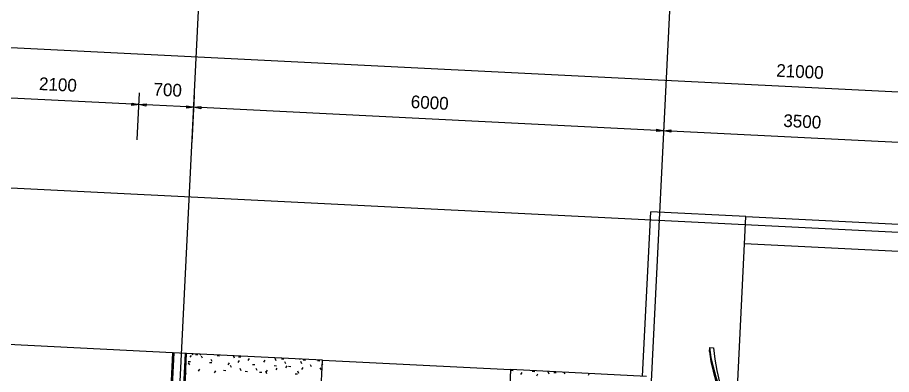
# Model space of a CAD drawing. Extents: x 549999 to 550212, y 1838161 to 1838467.
# Drawn here: x 550072.65 to 550083.79, y 1838281.97 to 1838286.53 of the extents above; entities that cross this region are included whole.
import ezdxf

# ---------------------------------------------------------------- set-up
doc = ezdxf.new("R2010")
doc.units = 0
for name, color, linetype in [('Level 10', 7, 'Continuous'), ('Level 14', 7, 'Continuous'), ('Level 15', 7, 'Continuous'), ('Level 18', 7, 'Continuous'), ('Level 20', 7, 'Continuous'), ('Level 27', 7, 'Continuous'), ('Level 4', 7, 'Continuous'), ('Level 8', 7, 'Continuous')]:
    doc.layers.add(name, color=color, linetype=linetype)

# ---------------------------------------------------------------- blocks, each defined once
blk = doc.blocks.new('TOP_R7')
at = {"layer": 'Level 10'}
for p, q in [((-150.2, 451.4), (-145.4, 451.4)), ((-150.2, 446.4), (-150.2, 451.4)), ((-101.6, 285.4), (-101.6, 290.5)), ((-106.7, 279.8), (-107.1, 273.2)), ((-107.1, 277.6), (-107.4, 274.4)), ((-107.1, 277.6), (-107.1, 273.1)), ((-107.1, 273.1), (-107.1, 277.6)), ((-103.5, 272.6), (-102.2, 272.6)), ((-102.2, 272.6), (-103.5, 272.6)), ((-102.2, 272.6), (-103.4, 263)), ((-124.6, 199.5), (-125.2, 198.1)), ((-151.7, 109.2), (-151.7, 104.1)), ((-151.6, 109.5), (-151.6, 98.7)), ((-151.6, 103.8), (-151.6, 98.7)), ((-146.5, 103.8), (-151.6, 103.8)), ((-146.5, 98.7), (-146.5, 103.8)), ((-151.6, 98.7), (-149.1, 98.7)), ((-148.1, 98.7), (-146.5, 98.7))]:
    blk.add_line(p, q, dxfattribs=at)
for points in [[(-101.6, 290), (-102.1, 302.5), (-103.8, 314.9), (-106.5, 327.3), (-110.1, 339.7), (-114.5, 352.1), (-119.5, 364.5), (-124.8, 377), (-130.2, 389.4), (-135.4, 401.8), (-140.2, 414.2), (-144.4, 426.6), (-147.8, 439), (-150.2, 451.4)], [(-150.2, 446.4), (-147.8, 433.9), (-144.4, 421.5), (-140.2, 409.1), (-135.4, 396.7), (-130.2, 384.3), (-124.8, 371.9), (-119.5, 359.5), (-114.5, 347), (-110.1, 334.6), (-106.5, 322.2), (-103.8, 309.8), (-102.1, 297.4), (-101.6, 285), (-102.2, 272.6)], [(-145.4, 451.4), (-143.1, 437), (-139.8, 422.5), (-135.6, 408), (-130.9, 393.5), (-128.4, 386.2)], [(-125.9, 373.9), (-120.9, 359.5), (-118.2, 351)], [(-115.7, 342.6), (-112.4, 330.5), (-110.3, 321)], [(-107.7, 304), (-107.4, 301.5), (-106.6, 287), (-106.7, 279.8)], [(-118.8, 223.2), (-119.9, 219.7), (-124.8, 205.2)], [(-118.1, 220.1), (-119.9, 214.6), (-124.8, 200.1)], [(-117.4, 216.5), (-119.9, 210.5), (-122.4, 204.5)], [(-151.6, 103.8), (-151.5, 116.2), (-150.3, 128.7), (-148, 141.1), (-144.7, 153.5), (-140.5, 165.9), (-135.8, 178.3), (-130.6, 190.7), (-126.6, 199.8)], [(-129.8, 190.7), (-134.6, 176.2), (-138.9, 161.8), (-142.4, 147.3), (-145, 132.8), (-146.4, 118.3), (-146.6, 111)], [(-129.8, 185.6), (-134.6, 171.2), (-138.9, 156.7), (-142.4, 142.2), (-145, 127.7), (-146.4, 113.2)]]:
    blk.add_lwpolyline(points, dxfattribs=at)

msp = doc.modelspace()

# ---------------------------------------------------------------- linework, layer by layer
at = {"layer": 'Level 14'}
for p, q in [((550074.641, 1838282.246), (550074.616, 1838281.747)), ((550074.791, 1838282.239), (550074.641, 1838282.246)), ((550074.766, 1838281.739), (550074.791, 1838282.239))]:
    msp.add_line(p, q, dxfattribs=at)
at = {"layer": 'Level 15'}
for p, q in [((550074.864, 1838282.214), (550074.848, 1838282.189)), ((550074.885, 1838282.216), (550074.875, 1838282.235)), ((550074.92, 1838282.224), (550074.95, 1838282.223)), ((550074.983, 1838282.229), (550074.974, 1838282.216)), ((550075.008, 1838282.176), (550074.994, 1838282.203)), ((550075.131, 1838282.137), (550075.117, 1838282.163)), ((550075.194, 1838282.21), (550075.224, 1838282.209)), ((550075.417, 1838282.18), (550075.403, 1838282.207)), ((550075.468, 1838282.197), (550075.498, 1838282.195)), ((550075.601, 1838282.174), (550075.584, 1838282.149)), ((550075.949, 1838282.145), (550075.935, 1838282.172)), ((550076.016, 1838282.169), (550076.046, 1838282.168)), ((550076.249, 1838282.166), (550076.243, 1838282.158)), ((550074.824, 1838282.137), (550074.854, 1838282.136)), ((550074.845, 1838282.093), (550074.831, 1838282.12)), ((550075.098, 1838282.124), (550075.128, 1838282.122)), ((550075.348, 1838282.12), (550075.331, 1838282.094)), ((550075.377, 1838282.057), (550075.363, 1838282.084)), ((550075.474, 1838282.147), (550075.458, 1838282.121)), ((550075.646, 1838282.096), (550075.676, 1838282.095)), ((550075.804, 1838282.152), (550075.787, 1838282.126)), ((550075.92, 1838282.083), (550075.95, 1838282.081)), ((550075.957, 1838282.052), (550075.941, 1838282.027)), ((550076.072, 1838282.105), (550076.058, 1838282.132)), ((550076.084, 1838282.08), (550076.067, 1838282.054)), ((550076.103, 1838282.074), (550076.133, 1838282.072)), ((550076.276, 1838282.107), (550076.263, 1838282.134)), ((550076.287, 1838282.057), (550076.271, 1838282.032)), ((550076.29, 1838282.156), (550076.32, 1838282.154)), ((550076.399, 1838282.067), (550076.386, 1838282.094)), ((550076.473, 1838282.147), (550076.503, 1838282.145)), ((550076.523, 1838282.028), (550076.509, 1838282.055)), ((550076.536, 1838282.106), (550076.524, 1838282.086)), ((550074.806, 1838281.97), (550074.792, 1838281.997)), ((550074.968, 1838282.038), (550074.952, 1838282.013)), ((550075.172, 1838282.016), (550075.155, 1838281.99)), ((550075.276, 1838282.023), (550075.306, 1838282.022)), ((550075.5, 1838282.018), (550075.487, 1838282.044)), ((550075.55, 1838282.01), (550075.58, 1838282.008)), ((550075.705, 1838282.02), (550075.691, 1838282.046)), ((550075.733, 1838282), (550075.763, 1838281.999)), ((550075.828, 1838281.98), (550075.814, 1838282.007)), ((550075.831, 1838282.025), (550075.815, 1838282)), ((550076.19, 1838281.978), (550076.22, 1838281.976)), ((550076.237, 1838281.984), (550076.223, 1838282.011)), ((550078.938, 1838282.023), (550078.969, 1838282.022)), ((550079.078, 1838281.996), (550079.062, 1838281.971)), ((550079.212, 1838282.01), (550079.243, 1838282.008)), ((550079.281, 1838281.974), (550079.265, 1838281.948)), ((550079.427, 1838281.975), (550079.413, 1838282.002)), ((550079.486, 1838281.996), (550079.517, 1838281.994)), ((550079.631, 1838281.977), (550079.621, 1838281.997)), ((550079.939, 1838281.981), (550079.924, 1838281.958))]:
    msp.add_line(p, q, dxfattribs=at)
at = {"layer": 'Level 18'}
for p, q in [((550074.328, 1838273.98), (550075.027, 1838287.973)), ((550080.32, 1838273.68), (550081.02, 1838287.673)), ((550068.213, 1838284.57), (550100.68, 1838282.947))]:
    msp.add_line(p, q, dxfattribs=at)
at = {"layer": 'Level 20'}
for p, q in [((550093.107, 1838285.111), (550072.133, 1838286.159)), ((550074.199, 1838285.414), (550072.101, 1838285.519)), ((550074.176, 1838284.965), (550074.206, 1838285.564)), ((550074.176, 1838284.965), (550074.206, 1838285.564)), ((550074.875, 1838284.93), (550074.905, 1838285.529)), ((550074.875, 1838284.93), (550074.905, 1838285.529)), ((550074.898, 1838285.379), (550074.199, 1838285.414)), ((550080.89, 1838285.079), (550074.898, 1838285.379)), ((550080.868, 1838284.63), (550080.898, 1838285.229)), ((550080.868, 1838284.63), (550080.898, 1838285.229)), ((550084.386, 1838284.905), (550080.89, 1838285.079))]:
    msp.add_line(p, q, dxfattribs=at)
for points in [[(550074.11, 1838285.433), (550074.199, 1838285.414), (550074.109, 1838285.404)], [(550074.287, 1838285.395), (550074.199, 1838285.414), (550074.289, 1838285.424)], [(550074.809, 1838285.398), (550074.898, 1838285.379), (550074.808, 1838285.369)], [(550074.986, 1838285.36), (550074.898, 1838285.379), (550074.988, 1838285.389)], [(550080.802, 1838285.099), (550080.89, 1838285.079), (550080.8, 1838285.069)], [(550080.979, 1838285.06), (550080.89, 1838285.079), (550080.98, 1838285.09)]]:
    msp.add_lwpolyline(points, close=True, dxfattribs=at)
at = {"layer": 'Level 27'}
for p, q in [((550081.937, 1838283.984), (550084.234, 1838283.869)), ((550084.217, 1838283.52), (550081.919, 1838283.635))]:
    msp.add_line(p, q, dxfattribs=at)
at = {"layer": 'Level 4'}
for p, q in [((550080.619, 1838281.947), (550080.723, 1838284.045)), ((550081.937, 1838283.984), (550080.723, 1838284.045)), ((550081.812, 1838281.487), (550081.937, 1838283.984)), ((550074.626, 1838282.247), (550072.529, 1838282.352)), ((550074.626, 1838282.247), (550074.57, 1838281.127)), ((550074.641, 1838282.246), (550074.616, 1838281.747)), ((550074.806, 1838282.238), (550074.626, 1838282.247)), ((550074.791, 1838282.239), (550074.766, 1838281.739)), ((550074.781, 1838281.739), (550074.806, 1838282.238))]:
    msp.add_line(p, q, dxfattribs=at)
at = {"layer": 'Level 8'}
for p, q in [((550084.217, 1838283.52), (550081.919, 1838283.635)), ((550074.791, 1838282.239), (550074.766, 1838281.739)), ((550076.539, 1838282.151), (550074.806, 1838282.238)), ((550076.514, 1838281.652), (550076.539, 1838282.151)), ((550076.539, 1838282.151), (550078.936, 1838282.032)), ((550078.936, 1838282.032), (550078.911, 1838281.532)), ((550080.669, 1838281.945), (550078.936, 1838282.032))]:
    msp.add_line(p, q, dxfattribs=at)

# ---------------------------------------------------------------- block references
at = {"layer": 'Level 10', "xscale": 0.010000000000000004, "yscale": 0.01, "rotation": -2.8619937920406366}
msp.add_blockref('TOP_R7', (550082.75, 1838277.73), dxfattribs=at)

# ---------------------------------------------------------------- texts
at = {"layer": 'Level 20'}
for s, p in [('21000', (550082.32, 1838285.77)), ('2100', (550072.92, 1838285.6)), ('700', (550074.38, 1838285.53)), ('6000', (550077.66, 1838285.37)), ('3500', (550082.41, 1838285.13))]:
    msp.add_text(s, height=0.1622, rotation=357.138, dxfattribs=at).set_placement(p)

doc.saveas('drawing.dxf')
